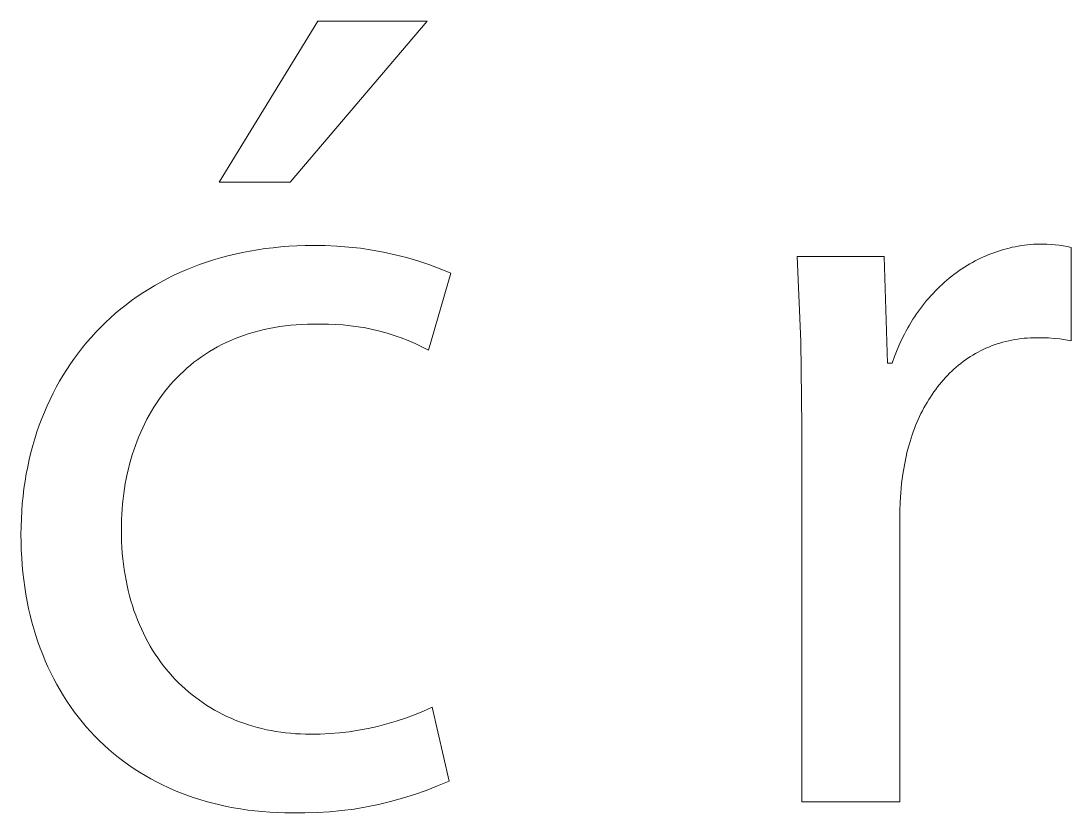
# Model space of a CAD drawing. Header units: millimetres. Extents: x -2163 to 4354, y -841 to 3711.
# Drawn here: x 2778.5 to 2839.4, y -732.8 to -686.9 of the extents above; entities that cross this region are included whole.
import ezdxf

# ---------------------------------------------------------------- set-up
doc = ezdxf.new("R2010")
doc.units = ezdxf.units.MM
doc.header["$MEASUREMENT"] = 0
doc.layers.add('Domyślny', color=7, linetype='Continuous', true_color=0x000000)

msp = doc.modelspace()

# ---------------------------------------------------------------- linework, layer by layer
at = {"layer": 'Domyślny', "color": 18, "lineweight": 15, "true_color": 0x000000}
for p, q in [((2790.011, -696.237), (2795.74, -686.906)), ((2802.077, -686.906), (2794.134, -696.237)), ((2795.74, -686.906), (2802.077, -686.906)), ((2794.134, -696.237), (2790.011, -696.237)), ((2790.935, -700.403), (2791.364, -700.309)), ((2791.364, -700.309), (2791.798, -700.225)), ((2791.798, -700.225), (2792.239, -700.151)), ((2792.239, -700.151), (2792.685, -700.086)), ((2792.685, -700.086), (2793.137, -700.031)), ((2793.137, -700.031), (2793.594, -699.986)), ((2793.594, -699.986), (2794.058, -699.95)), ((2794.058, -699.95), (2794.526, -699.925)), ((2794.526, -699.925), (2795, -699.91)), ((2795, -699.91), (2795.48, -699.904)), ((2795.48, -699.904), (2796.162, -699.909)), ((2796.162, -699.909), (2796.843, -699.938)), ((2796.843, -699.938), (2797.523, -699.991)), ((2797.523, -699.991), (2798.201, -700.067)), ((2798.201, -700.067), (2798.875, -700.167)), ((2798.875, -700.167), (2799.546, -700.29)), ((2799.546, -700.29), (2800.212, -700.436)), ((2834.791, -700.362), (2834.957, -700.301)), ((2834.957, -700.301), (2835.124, -700.243)), ((2835.124, -700.243), (2835.292, -700.189)), ((2835.292, -700.189), (2835.462, -700.139)), ((2835.462, -700.139), (2835.633, -700.092)), ((2835.633, -700.092), (2835.804, -700.049)), ((2835.804, -700.049), (2835.977, -700.009)), ((2835.977, -700.009), (2836.151, -699.973)), ((2836.151, -699.973), (2836.325, -699.941)), ((2836.325, -699.941), (2836.501, -699.912)), ((2836.501, -699.912), (2836.677, -699.887)), ((2836.677, -699.887), (2836.854, -699.866)), ((2836.854, -699.866), (2837.032, -699.849)), ((2837.032, -699.849), (2837.211, -699.835)), ((2837.211, -699.835), (2837.39, -699.825)), ((2837.39, -699.825), (2837.571, -699.82)), ((2837.571, -699.82), (2837.751, -699.818)), ((2837.751, -699.818), (2837.986, -699.824)), ((2837.986, -699.824), (2838.22, -699.837)), ((2838.22, -699.837), (2838.454, -699.858)), ((2838.454, -699.858), (2838.687, -699.886)), ((2838.687, -699.886), (2838.919, -699.921)), ((2838.919, -699.921), (2839.149, -699.964)), ((2839.149, -699.964), (2839.379, -700.013)), ((2839.379, -700.013), (2839.379, -705.416)), ((2788.884, -701.007), (2789.282, -700.868)), ((2789.282, -700.868), (2789.686, -700.738)), ((2789.686, -700.738), (2790.096, -700.617)), ((2790.096, -700.617), (2790.513, -700.505)), ((2790.513, -700.505), (2790.935, -700.403)), ((2800.212, -700.436), (2800.872, -700.606)), ((2800.872, -700.606), (2801.527, -700.798)), ((2801.527, -700.798), (2802.174, -701.013)), ((2823.728, -705.457), (2823.516, -700.534)), ((2823.516, -700.534), (2828.55, -700.534)), ((2828.55, -700.534), (2828.746, -706.718)), ((2833.509, -700.973), (2833.664, -700.885)), ((2833.664, -700.885), (2833.821, -700.8)), ((2833.821, -700.8), (2833.979, -700.719)), ((2833.979, -700.719), (2834.139, -700.641)), ((2834.139, -700.641), (2834.3, -700.566)), ((2834.3, -700.566), (2834.462, -700.494)), ((2834.462, -700.494), (2834.626, -700.426)), ((2834.626, -700.426), (2834.791, -700.362)), ((2787.357, -701.649), (2787.729, -701.476)), ((2787.729, -701.476), (2788.107, -701.311)), ((2788.107, -701.311), (2788.492, -701.155)), ((2788.492, -701.155), (2788.884, -701.007)), ((2803.444, -701.51), (2802.142, -705.959)), ((2802.174, -701.013), (2802.813, -701.251)), ((2802.813, -701.251), (2803.444, -701.51)), ((2832.611, -701.57), (2832.757, -701.463)), ((2832.757, -701.463), (2832.904, -701.359)), ((2832.904, -701.359), (2833.053, -701.258)), ((2833.053, -701.258), (2833.203, -701.16)), ((2833.203, -701.16), (2833.356, -701.065)), ((2833.356, -701.065), (2833.509, -700.973)), ((2786.281, -702.22), (2786.633, -702.021)), ((2786.633, -702.021), (2786.991, -701.831)), ((2786.991, -701.831), (2787.357, -701.649)), ((2831.776, -702.28), (2831.91, -702.154)), ((2831.91, -702.154), (2832.047, -702.031)), ((2832.047, -702.031), (2832.185, -701.912)), ((2832.185, -701.912), (2832.325, -701.795)), ((2832.325, -701.795), (2832.467, -701.681)), ((2832.467, -701.681), (2832.611, -701.57)), ((2785.266, -702.863), (2785.597, -702.64)), ((2785.597, -702.64), (2785.936, -702.426)), ((2785.936, -702.426), (2786.281, -702.22)), ((2831.258, -702.813), (2831.384, -702.675)), ((2831.384, -702.675), (2831.513, -702.541)), ((2831.513, -702.541), (2831.643, -702.409)), ((2831.643, -702.409), (2831.776, -702.28)), ((2784.315, -703.576), (2784.625, -703.331)), ((2784.625, -703.331), (2784.942, -703.093)), ((2784.942, -703.093), (2785.266, -702.863)), ((2830.773, -703.392), (2830.891, -703.243)), ((2830.891, -703.243), (2831.011, -703.097)), ((2831.011, -703.097), (2831.133, -702.953)), ((2831.133, -702.953), (2831.258, -702.813)), ((2783.717, -704.09), (2784.012, -703.829)), ((2784.012, -703.829), (2784.315, -703.576)), ((2830.325, -704.015), (2830.434, -703.855)), ((2830.434, -703.855), (2830.545, -703.698)), ((2830.545, -703.698), (2830.658, -703.543)), ((2830.658, -703.543), (2830.773, -703.392)), ((2783.149, -704.632), (2783.429, -704.357)), ((2783.429, -704.357), (2783.717, -704.09)), ((2793.53, -704.599), (2793.223, -704.648)), ((2793.843, -704.558), (2793.53, -704.599)), ((2794.16, -704.523), (2793.843, -704.558)), ((2794.483, -704.496), (2794.16, -704.523)), ((2794.81, -704.477), (2794.483, -704.496)), ((2795.143, -704.465), (2794.81, -704.477)), ((2795.48, -704.461), (2795.143, -704.465)), ((2795.911, -704.45), (2795.48, -704.461)), ((2796.343, -704.453), (2795.911, -704.45)), ((2796.774, -704.47), (2796.343, -704.453)), ((2797.205, -704.501), (2796.774, -704.47)), ((2797.634, -704.547), (2797.205, -704.501)), ((2798.062, -704.606), (2797.634, -704.547)), ((2829.915, -704.68), (2830.014, -704.51)), ((2830.014, -704.51), (2830.115, -704.342)), ((2830.115, -704.342), (2830.219, -704.177)), ((2830.219, -704.177), (2830.325, -704.015)), ((2782.353, -705.499), (2782.611, -705.203)), ((2782.611, -705.203), (2782.876, -704.914)), ((2782.876, -704.914), (2783.149, -704.632)), ((2791.212, -705.187), (2790.945, -705.291)), ((2791.484, -705.09), (2791.212, -705.187)), ((2791.761, -704.999), (2791.484, -705.09)), ((2792.043, -704.915), (2791.761, -704.999)), ((2792.331, -704.838), (2792.043, -704.915)), ((2792.623, -704.768), (2792.331, -704.838)), ((2792.921, -704.704), (2792.623, -704.768)), ((2793.223, -704.648), (2792.921, -704.704)), ((2798.487, -704.68), (2798.062, -704.606)), ((2798.91, -704.768), (2798.487, -704.68)), ((2799.33, -704.869), (2798.91, -704.768)), ((2799.746, -704.985), (2799.33, -704.869)), ((2800.158, -705.114), (2799.746, -704.985)), ((2800.565, -705.257), (2800.158, -705.114)), ((2829.461, -705.57), (2829.635, -705.207)), ((2829.635, -705.207), (2829.726, -705.029)), ((2829.726, -705.029), (2829.819, -704.853)), ((2829.819, -704.853), (2829.915, -704.68)), ((2781.861, -706.111), (2782.103, -705.802)), ((2782.103, -705.802), (2782.353, -705.499)), ((2789.928, -705.77), (2789.686, -705.905)), ((2790.174, -705.641), (2789.928, -705.77)), ((2790.426, -705.518), (2790.174, -705.641)), ((2790.683, -705.401), (2790.426, -705.518)), ((2790.945, -705.291), (2790.683, -705.401)), ((2800.968, -705.412), (2800.565, -705.257)), ((2801.365, -705.582), (2800.968, -705.412)), ((2801.756, -705.764), (2801.365, -705.582)), ((2802.142, -705.959), (2801.756, -705.764)), ((2823.777, -710.385), (2823.728, -705.457)), ((2829.298, -705.943), (2829.461, -705.57)), ((2834.611, -705.785), (2834.453, -705.853)), ((2834.771, -705.721), (2834.611, -705.785)), ((2834.933, -705.661), (2834.771, -705.721)), ((2835.097, -705.604), (2834.933, -705.661)), ((2835.263, -705.552), (2835.097, -705.604)), ((2835.431, -705.503), (2835.263, -705.552)), ((2835.601, -705.458), (2835.431, -705.503)), ((2835.773, -705.418), (2835.601, -705.458)), ((2835.947, -705.382), (2835.773, -705.418)), ((2836.123, -705.349), (2835.947, -705.382)), ((2836.301, -705.321), (2836.123, -705.349)), ((2836.48, -705.297), (2836.301, -705.321)), ((2836.661, -705.278), (2836.48, -705.297)), ((2836.844, -705.262), (2836.661, -705.278)), ((2837.029, -705.251), (2836.844, -705.262)), ((2837.216, -705.245), (2837.029, -705.251)), ((2837.404, -705.243), (2837.216, -705.245)), ((2837.735, -705.245), (2837.404, -705.243)), ((2838.066, -705.259), (2837.735, -705.245)), ((2838.396, -705.282), (2838.066, -705.259)), ((2838.725, -705.317), (2838.396, -705.282)), ((2839.052, -705.361), (2838.725, -705.317)), ((2839.379, -705.416), (2839.052, -705.361)), ((2781.401, -706.75), (2781.627, -706.427)), ((2781.627, -706.427), (2781.861, -706.111)), ((2788.993, -706.345), (2788.772, -706.503)), ((2789.219, -706.192), (2788.993, -706.345)), ((2789.45, -706.045), (2789.219, -706.192)), ((2789.686, -705.905), (2789.45, -706.045)), ((2829.006, -706.718), (2829.146, -706.326)), ((2829.146, -706.326), (2829.298, -705.943)), ((2833.549, -706.339), (2833.406, -706.433)), ((2833.694, -706.249), (2833.549, -706.339)), ((2833.842, -706.163), (2833.694, -706.249)), ((2833.991, -706.08), (2833.842, -706.163)), ((2834.143, -706), (2833.991, -706.08)), ((2834.297, -705.925), (2834.143, -706)), ((2834.453, -705.853), (2834.297, -705.925)), ((2781.182, -707.079), (2781.401, -706.75)), ((2788.142, -707.01), (2787.942, -707.19)), ((2788.347, -706.836), (2788.142, -707.01)), ((2788.557, -706.667), (2788.347, -706.836)), ((2788.772, -706.503), (2788.557, -706.667)), ((2828.746, -706.718), (2829.006, -706.718)), ((2832.724, -706.952), (2832.594, -707.066)), ((2832.856, -706.842), (2832.724, -706.952)), ((2832.99, -706.734), (2832.856, -706.842)), ((2833.126, -706.63), (2832.99, -706.734)), ((2833.265, -706.53), (2833.126, -706.63)), ((2833.406, -706.433), (2833.265, -706.53)), ((2780.77, -707.755), (2780.972, -707.414)), ((2780.972, -707.414), (2781.182, -707.079)), ((2787.558, -707.565), (2787.374, -707.76)), ((2787.748, -707.375), (2787.558, -707.565)), ((2787.942, -707.19), (2787.748, -707.375)), ((2832.1, -707.554), (2831.983, -707.684)), ((2832.22, -707.428), (2832.1, -707.554)), ((2832.343, -707.304), (2832.22, -707.428)), ((2832.467, -707.184), (2832.343, -707.304)), ((2832.594, -707.066), (2832.467, -707.184)), ((2780.391, -708.456), (2780.577, -708.103)), ((2780.577, -708.103), (2780.77, -707.755)), ((2787.023, -708.165), (2786.855, -708.375)), ((2787.196, -707.96), (2787.023, -708.165)), ((2787.374, -707.76), (2787.196, -707.96)), ((2831.537, -708.234), (2831.432, -708.379)), ((2831.645, -708.092), (2831.537, -708.234)), ((2831.755, -707.953), (2831.645, -708.092)), ((2831.867, -707.817), (2831.755, -707.953)), ((2831.983, -707.684), (2831.867, -707.817)), ((2780.045, -709.181), (2780.214, -708.816)), ((2780.214, -708.816), (2780.391, -708.456)), ((2786.535, -708.808), (2786.383, -709.031)), ((2786.692, -708.589), (2786.535, -708.808)), ((2786.855, -708.375), (2786.692, -708.589)), ((2831.132, -708.83), (2831.037, -708.986)), ((2831.229, -708.677), (2831.132, -708.83)), ((2831.329, -708.527), (2831.229, -708.677)), ((2831.432, -708.379), (2831.329, -708.527)), ((2779.885, -709.552), (2780.045, -709.181)), ((2786.236, -709.258), (2786.095, -709.49)), ((2786.383, -709.031), (2786.236, -709.258)), ((2830.769, -709.47), (2830.685, -709.637)), ((2830.855, -709.306), (2830.769, -709.47)), ((2830.945, -709.145), (2830.855, -709.306)), ((2831.037, -708.986), (2830.945, -709.145)), ((2779.591, -710.311), (2779.734, -709.929)), ((2779.734, -709.929), (2779.885, -709.552)), ((2785.829, -709.965), (2785.704, -710.209)), ((2785.959, -709.725), (2785.829, -709.965)), ((2786.095, -709.49), (2785.959, -709.725)), ((2830.524, -709.978), (2830.449, -710.152)), ((2830.603, -709.806), (2830.524, -709.978)), ((2830.685, -709.637), (2830.603, -709.806)), ((2779.457, -710.698), (2779.591, -710.311)), ((2785.584, -710.456), (2785.47, -710.708)), ((2785.704, -710.209), (2785.584, -710.456)), ((2823.777, -732.107), (2823.777, -710.385)), ((2830.238, -710.688), (2830.173, -710.872)), ((2830.305, -710.507), (2830.238, -710.688)), ((2830.375, -710.328), (2830.305, -710.507)), ((2830.449, -710.152), (2830.375, -710.328)), ((2779.215, -711.489), (2779.331, -711.091)), ((2779.331, -711.091), (2779.457, -710.698)), ((2785.258, -711.221), (2785.16, -711.483)), ((2785.361, -710.963), (2785.258, -711.221)), ((2785.47, -710.708), (2785.361, -710.963)), ((2830.111, -711.057), (2829.996, -711.436)), ((2830.173, -710.872), (2830.111, -711.057)), ((2779.008, -712.3), (2779.107, -711.892)), ((2779.107, -711.892), (2779.215, -711.489)), ((2785.068, -711.748), (2784.981, -712.017)), ((2785.16, -711.483), (2785.068, -711.748)), ((2829.893, -711.822), (2829.802, -712.218)), ((2829.996, -711.436), (2829.893, -711.822)), ((2778.919, -712.713), (2779.008, -712.3)), ((2784.9, -712.289), (2784.824, -712.564)), ((2784.981, -712.017), (2784.9, -712.289)), ((2829.802, -712.218), (2829.722, -712.621)), ((2778.838, -713.131), (2778.919, -712.713)), ((2784.754, -712.842), (2784.689, -713.122)), ((2784.824, -712.564), (2784.754, -712.842)), ((2829.722, -712.621), (2829.634, -713.15)), ((2778.705, -713.981), (2778.767, -713.554)), ((2778.767, -713.554), (2778.838, -713.131)), ((2784.577, -713.692), (2784.529, -713.981)), ((2784.63, -713.406), (2784.577, -713.692)), ((2784.689, -713.122), (2784.63, -713.406)), ((2829.564, -713.683), (2829.512, -714.217)), ((2829.634, -713.15), (2829.564, -713.683)), ((2778.653, -714.413), (2778.705, -713.981)), ((2784.486, -714.273), (2784.45, -714.566)), ((2784.529, -713.981), (2784.486, -714.273)), ((2829.512, -714.217), (2829.478, -714.753)), ((2778.576, -715.289), (2778.609, -714.849)), ((2778.609, -714.849), (2778.653, -714.413)), ((2784.419, -714.863), (2784.393, -715.161)), ((2784.45, -714.566), (2784.419, -714.863)), ((2829.478, -714.753), (2829.462, -715.29)), ((2778.552, -715.734), (2778.576, -715.289)), ((2784.373, -715.461), (2784.359, -715.764)), ((2784.393, -715.161), (2784.373, -715.461)), ((2829.462, -715.29), (2829.462, -732.107)), ((2778.537, -716.182), (2778.552, -715.734)), ((2784.351, -716.068), (2784.348, -716.375)), ((2784.359, -715.764), (2784.351, -716.068)), ((2778.532, -716.635), (2778.537, -716.182)), ((2778.537, -717.085), (2778.532, -716.635)), ((2784.348, -716.375), (2784.351, -716.715)), ((2784.351, -716.715), (2784.361, -717.052)), ((2778.55, -717.531), (2778.537, -717.085)), ((2784.361, -717.052), (2784.378, -717.384)), ((2778.573, -717.972), (2778.55, -717.531)), ((2778.604, -718.407), (2778.573, -717.972)), ((2784.378, -717.384), (2784.402, -717.713)), ((2784.402, -717.713), (2784.432, -718.037)), ((2778.644, -718.838), (2778.604, -718.407)), ((2784.432, -718.037), (2784.469, -718.356)), ((2784.469, -718.356), (2784.512, -718.671)), ((2778.693, -719.264), (2778.644, -718.838)), ((2784.512, -718.671), (2784.561, -718.982)), ((2784.561, -718.982), (2784.617, -719.289)), ((2778.75, -719.685), (2778.693, -719.264)), ((2778.817, -720.1), (2778.75, -719.685)), ((2784.617, -719.289), (2784.679, -719.591)), ((2784.679, -719.591), (2784.747, -719.889)), ((2778.891, -720.511), (2778.817, -720.1)), ((2784.747, -719.889), (2784.822, -720.182)), ((2784.822, -720.182), (2784.902, -720.47)), ((2778.974, -720.915), (2778.891, -720.511)), ((2779.066, -721.315), (2778.974, -720.915)), ((2784.902, -720.47), (2784.988, -720.754)), ((2784.988, -720.754), (2785.08, -721.033)), ((2779.166, -721.709), (2779.066, -721.315)), ((2785.08, -721.033), (2785.178, -721.308)), ((2785.178, -721.308), (2785.282, -721.577)), ((2785.282, -721.577), (2785.391, -721.842)), ((2779.274, -722.097), (2779.166, -721.709)), ((2779.39, -722.48), (2779.274, -722.097)), ((2785.391, -721.842), (2785.506, -722.103)), ((2785.506, -722.103), (2785.626, -722.358)), ((2779.515, -722.857), (2779.39, -722.48)), ((2779.648, -723.228), (2779.515, -722.857)), ((2785.626, -722.358), (2785.752, -722.609)), ((2785.752, -722.609), (2785.883, -722.854)), ((2785.883, -722.854), (2786.02, -723.095)), ((2779.788, -723.593), (2779.648, -723.228)), ((2786.02, -723.095), (2786.161, -723.33)), ((2786.161, -723.33), (2786.308, -723.561)), ((2779.937, -723.953), (2779.788, -723.593)), ((2780.094, -724.306), (2779.937, -723.953)), ((2786.308, -723.561), (2786.46, -723.786)), ((2786.46, -723.786), (2786.617, -724.007)), ((2786.617, -724.007), (2786.779, -724.222)), ((2780.258, -724.653), (2780.094, -724.306)), ((2780.43, -724.995), (2780.258, -724.653)), ((2786.779, -724.222), (2786.946, -724.432)), ((2786.946, -724.432), (2787.118, -724.637)), ((2787.118, -724.637), (2787.294, -724.836)), ((2780.61, -725.329), (2780.43, -724.995)), ((2787.294, -724.836), (2787.475, -725.03)), ((2787.475, -725.03), (2787.661, -725.219)), ((2787.661, -725.219), (2787.851, -725.402)), ((2780.797, -725.658), (2780.61, -725.329)), ((2780.992, -725.98), (2780.797, -725.658)), ((2787.851, -725.402), (2788.046, -725.58)), ((2788.046, -725.58), (2788.245, -725.753)), ((2788.245, -725.753), (2788.448, -725.92)), ((2781.195, -726.296), (2780.992, -725.98)), ((2781.405, -726.605), (2781.195, -726.296)), ((2788.448, -725.92), (2788.655, -726.081)), ((2788.655, -726.081), (2788.867, -726.237)), ((2788.867, -726.237), (2789.083, -726.387)), ((2789.083, -726.387), (2789.303, -726.532)), ((2781.622, -726.907), (2781.405, -726.605)), ((2781.847, -727.203), (2781.622, -726.907)), ((2789.303, -726.532), (2789.527, -726.671)), ((2789.527, -726.671), (2789.754, -726.804)), ((2789.754, -726.804), (2789.986, -726.931)), ((2789.986, -726.931), (2790.221, -727.053)), ((2790.221, -727.053), (2790.46, -727.168)), ((2800.804, -727.274), (2801.329, -727.08)), ((2801.329, -727.08), (2801.848, -726.868)), ((2801.848, -726.868), (2802.359, -726.639)), ((2802.359, -726.639), (2803.335, -730.914)), ((2782.079, -727.492), (2781.847, -727.203)), ((2782.318, -727.774), (2782.079, -727.492)), ((2790.46, -727.168), (2790.702, -727.278)), ((2790.702, -727.278), (2790.948, -727.382)), ((2790.948, -727.382), (2791.198, -727.479)), ((2791.198, -727.479), (2791.451, -727.571)), ((2791.451, -727.571), (2791.707, -727.657)), ((2791.707, -727.657), (2791.966, -727.736)), ((2799.192, -727.748), (2799.735, -727.609)), ((2799.735, -727.609), (2800.272, -727.451)), ((2800.272, -727.451), (2800.804, -727.274)), ((2782.565, -728.049), (2782.318, -727.774)), ((2782.818, -728.318), (2782.565, -728.049)), ((2783.078, -728.579), (2782.818, -728.318)), ((2791.966, -727.736), (2792.229, -727.81)), ((2792.229, -727.81), (2792.494, -727.877)), ((2792.494, -727.877), (2792.763, -727.938)), ((2792.763, -727.938), (2793.035, -727.993)), ((2793.035, -727.993), (2793.309, -728.041)), ((2793.309, -728.041), (2793.587, -728.084)), ((2793.587, -728.084), (2793.867, -728.119)), ((2793.867, -728.119), (2794.15, -728.149)), ((2794.15, -728.149), (2794.435, -728.172)), ((2794.435, -728.172), (2794.723, -728.188)), ((2794.723, -728.188), (2795.013, -728.198)), ((2795.013, -728.198), (2795.306, -728.201)), ((2795.306, -728.201), (2795.866, -728.193)), ((2795.866, -728.193), (2796.426, -728.166)), ((2796.426, -728.166), (2796.984, -728.121)), ((2796.984, -728.121), (2797.541, -728.056)), ((2797.541, -728.056), (2798.094, -727.972)), ((2798.094, -727.972), (2798.645, -727.87)), ((2798.645, -727.87), (2799.192, -727.748)), ((2783.345, -728.833), (2783.078, -728.579)), ((2783.62, -729.08), (2783.345, -728.833)), ((2783.9, -729.319), (2783.62, -729.08)), ((2784.188, -729.551), (2783.9, -729.319)), ((2784.482, -729.776), (2784.188, -729.551)), ((2784.783, -729.993), (2784.482, -729.776)), ((2785.091, -730.203), (2784.783, -729.993)), ((2785.405, -730.405), (2785.091, -730.203)), ((2785.725, -730.599), (2785.405, -730.405)), ((2786.052, -730.785), (2785.725, -730.599)), ((2786.385, -730.964), (2786.052, -730.785)), ((2786.724, -731.134), (2786.385, -730.964)), ((2787.069, -731.296), (2786.724, -731.134)), ((2787.421, -731.451), (2787.069, -731.296)), ((2802.676, -731.198), (2802.007, -731.459)), ((2803.335, -730.914), (2802.676, -731.198)), ((2787.778, -731.597), (2787.421, -731.451)), ((2788.142, -731.735), (2787.778, -731.597)), ((2788.511, -731.864), (2788.142, -731.735)), ((2788.886, -731.985), (2788.511, -731.864)), ((2800.645, -731.911), (2799.953, -732.102)), ((2801.33, -731.697), (2800.645, -731.911)), ((2802.007, -731.459), (2801.33, -731.697)), ((2789.267, -732.098), (2788.886, -731.985)), ((2789.654, -732.202), (2789.267, -732.098)), ((2790.046, -732.297), (2789.654, -732.202)), ((2790.444, -732.384), (2790.046, -732.297)), ((2790.847, -732.461), (2790.444, -732.384)), ((2791.256, -732.53), (2790.847, -732.461)), ((2791.67, -732.59), (2791.256, -732.53)), ((2792.09, -732.641), (2791.67, -732.59)), ((2797.843, -732.532), (2797.131, -732.626)), ((2798.551, -732.413), (2797.843, -732.532)), ((2799.254, -732.27), (2798.551, -732.413)), ((2799.953, -732.102), (2799.254, -732.27)), ((2829.462, -732.107), (2823.777, -732.107)), ((2792.514, -732.683), (2792.09, -732.641)), ((2792.944, -732.716), (2792.514, -732.683)), ((2793.379, -732.739), (2792.944, -732.716)), ((2793.82, -732.753), (2793.379, -732.739)), ((2794.265, -732.758), (2793.82, -732.753)), ((2794.983, -732.762), (2794.265, -732.758)), ((2795.7, -732.741), (2794.983, -732.762)), ((2796.417, -732.696), (2795.7, -732.741)), ((2797.131, -732.626), (2796.417, -732.696))]:
    msp.add_line(p, q, dxfattribs=at)

doc.saveas('drawing.dxf')
